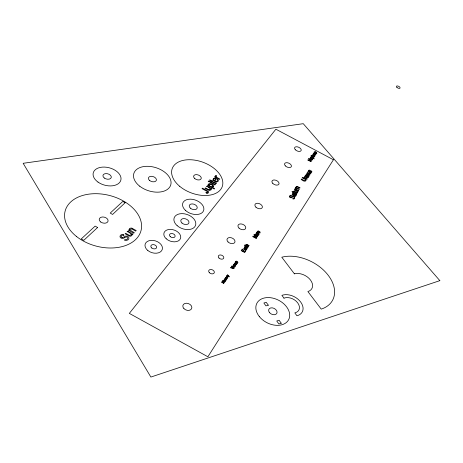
<?xml version="1.0" encoding="UTF-8"?>
<svg xmlns="http://www.w3.org/2000/svg" width="463" height="463" viewBox="0 0 463 463"><rect width="100%" height="100%" fill="white"/><g stroke="black" fill="none" stroke-linecap="round" stroke-linejoin="round"><path stroke-width="0.69" d="M293.768 194.9L293.739 195.01A3.582 2.159 25.1 0 0 293.692 195.259C293.635 196.891 296.864 196.787 295.77 195.01A1.302 0.781 25 0 0 296.274 195.143L296.459 194.773M296.528 193.343L297.107 193.575L296.384 194.055M309.955 170.274L309.012 170.841L309.643 171.269M245.286 249.297C245.06 250.784 247.254 249.065 245.425 248.747M306.361 176.635L306.338 176.704A3.108 1.811 25.3 0 0 306.269 176.924C306.066 178.238 309.006 178.319 308.121 176.843A1.129 0.66 25.2 0 0 308.561 176.976L308.752 176.687M258.632 231.118L257.897 231.483L257.96 232.015M236.657 261.242L236.014 261.595L236.084 262.023M291.383 195.901C290.631 193.638 287.818 197.487 290.799 197.805C292.003 198.239 292.645 196.167 293.814 196.995C295.857 198.621 290.828 198.546 293.386 199.049C296.077 199.183 294.416 195.34 292.361 196.381M314.365 156.853L314.036 156.546M129.53 228.936L129.582 228.849A2.153 1.453 16 0 1 132.042 228.195M233.746 266.757L234.44 265.716M258.829 234.567L258.649 234.828A0.926 0.602 23.9 0 1 258.29 234.724C259.002 236.171 256.08 235.968 256.803 234.602A5.209 3.386 23.6 0 0 256.994 234.046L256.982 234.046M311.333 158.305L310.812 159.069A0.828 0.469 25 0 1 310.349 158.473A0.828 0.469 25 0 1 310.829 158.155A0.914 0.521 25 0 1 311.327 158.311M315.569 152.096L315.06 152.842A0.822 0.457 25.1 0 1 314.597 152.252A0.822 0.457 25.1 0 1 315.071 151.951A0.903 0.509 25.1 0 1 315.563 152.101M311.825 158.271L311.148 159.266A0.914 0.515 25 0 0 312.23 159.394A0.914 0.515 25 0 0 312.05 158.624M315.396 153.033L316.055 152.067M224.451 281.053L225.047 280.184M226.569 275.965A0.66 0.457 22.9 0 1 226.766 275.751L228.508 276.017L227.501 274.767L229.127 276.295A0.868 0.602 23 0 1 229.445 276.897M314.313 156.928L311.877 156.21L310.968 155.209L313.764 156.685M123.818 235.418C124.784 233.566 119.923 234.237 119.969 236.367C119.911 237.976 121.989 238.81 123.332 238.306A9.648 6.54 15.1 0 0 124.599 237.658M214.392 180.518L215.717 178.932M293.143 195.154C291.759 196.052 291.806 192.793 293.478 193.499A3.154 1.904 24.9 0 1 293.866 193.667L295.568 194.472A2.57 1.545 25 0 0 296.459 194.807M305.794 176.808C304.492 177.474 304.81 174.788 306.217 175.471A2.732 1.597 25.1 0 1 306.541 175.633L307.982 176.391A2.228 1.296 25.2 0 0 308.746 176.716M311.981 158.659C315.199 161.882 305.962 157.281 311.721 158.213M316.212 152.443C319.325 155.661 310.303 151.007 315.951 152.009M217.488 179.25C216.447 179.534 218.322 180.628 217.124 181.137C214.861 181.658 214.473 180.553 216.626 178.764C213.657 176.224 210.972 180.68 215.092 181.554M236.981 262.07L237.664 262.243L236.848 262.787L237.953 262.452L237.525 261.647L236.622 261.85M237.027 262.035L236.28 262.371L235.626 261.89M308.572 171.026L309.533 171.709L310.54 171.362M310.465 171.408C313.468 170.795 308.966 173.104 311.321 172.473C313.086 171.484 310.407 169.956 309.695 171.241M124.616 237.675C127.933 234.666 129.032 240.963 124.894 239.493C122.683 240.824 128.708 241.003 128.87 238.619C129.281 236.749 126.793 235.598 125.265 236.217A9.034 6.193 15.9 0 0 124.234 236.743L123.777 236.998A10.122 6.852 15 0 1 122.961 237.45L122.458 237.606M258.261 232.044C260.53 230.088 260.686 234.255 259.286 232.715C260.941 231.083 257.509 233.254 257.416 231.865M207.14 192.77L207.806 192.359L207.488 191.659L202.047 188.672L202.481 188.157L207.106 190.646C211.064 191.867 206.394 195.334 205.89 192.353A2.847 1.783 20.5 0 0 206.92 192.77M296.216 193.551L293.733 192.376L293.918 192.012L293.426 191.78L293.241 192.139L291.974 191.526L292.917 192.776L295.654 193.754A3.704 2.217 25 0 0 296.355 194.061M226.795 275.792L228.797 276.301M129.681 235.435C133.969 235.713 127.956 230.991 127.07 231.714L127.585 231.159L132.979 234.11L132.522 234.614L131.787 234.284M224.005 282.407L221.748 281.828L221.528 282.152L223.895 283.443L222.032 282.135L224.352 282.771L222.819 281.047L224.943 281.915L222.581 280.624L222.39 280.896L223.791 282.21M209.085 189.789C212.766 190.143 207.042 185.721 206.51 186.554L206.903 186.091L211.805 188.73L211.458 189.147L210.792 188.852A2.095 1.308 20.6 0 1 210.879 190.009L209.137 190.449L205.022 188.331L205.416 187.862L208.437 189.489A4.294 2.674 20.7 0 0 209.079 189.795M215.393 183.446C219.601 183.03 211.77 182.37 212.071 181.05L212.453 180.593L211.805 180.246L211.423 180.703L209.739 179.794L209.849 180.518L211.041 181.16L210.752 181.502L211.4 181.849L211.689 181.508L214.491 183.012A5.759 3.542 21 0 0 215.341 183.435L215.347 183.429M247.485 247.103L245.633 245.789L245.459 246.056L244.58 245.598L245.159 246.524L245.621 246.501C245.24 247.335 249.163 247.919 247.786 246.912M297.368 188.169L299.329 189.112L299.15 189.471L295.516 187.723L295.683 187.399L296.193 187.648L296.17 186.467L297.478 186.543L300.018 187.758L299.839 188.117C298.93 187.995 296.21 185.657 296.517 187.55A0.718 0.428 24.9 0 0 296.673 187.735L296.864 187.885A2.471 1.47 25 0 0 297.368 188.169M244.973 248.515L244.626 248.399A0.903 0.602 23.5 0 0 244.377 249.354M313.758 155.788A2.101 1.181 25.1 0 0 314.07 155.944C315.465 156.245 313.561 154.138 312.675 154.399L315.118 155.666C315.216 156.581 313.081 156.355 312.114 155.215L313.758 155.794M245.141 247.381L244.597 247.398L247.126 248.724L247.3 248.452L245.986 247.763A1.904 1.267 23.5 0 1 245.54 247.479M256.872 233.983L256.479 233.861A0.914 0.596 23.9 0 0 256.265 234.799M314.319 154.214L315.633 154.914L313.191 153.647C313.092 152.668 315.28 153.045 316.183 154.098L314.076 153.34L313.764 153.785A1.082 0.608 25 0 0 314.325 154.196M234.915 264.402L236.327 264.848C234.99 263.511 233.832 263.922 233.636 264.616L235.598 265.947L234.614 265.108M245.072 248.567L245.083 248.573A5.157 3.438 23.1 0 1 244.904 249.135C244.123 250.454 247.23 250.599 246.38 249.233A0.92 0.613 23.6 0 0 246.744 249.331L246.912 249.059A1.811 1.204 23.6 0 1 246.287 248.828L245.106 248.226A2.222 1.482 23.4 0 0 244.858 248.104M224.665 279.426C226.916 280.781 226.326 280.601 224.85 279.403M306.477 175.981L306.535 176.015A6.343 3.698 24.8 0 1 306.35 176.629M245.234 246.582L245.564 246.883A0.596 0.394 23.5 0 0 245.494 247.508M216.001 175.529L216.615 176.09A1.134 0.695 20.9 0 0 216.343 177.121M257.162 232.085L257.492 232.391A0.602 0.388 23.9 0 0 257.411 233.005M226.945 276.382C229.011 277.852 227.292 277.013 226.754 276.394A0.66 0.457 22.9 0 1 226.563 276.133M316.281 152.408A0.903 0.504 25.1 0 1 316.46 153.166A0.903 0.504 25.1 0 1 315.384 153.045M308.624 171.015A1.499 0.862 25.2 0 1 309.955 170.21M306.986 174.817A0.7 0.405 25.1 0 1 306.79 174.592L307.218 174.001L309.706 175.245L309.897 174.956L307.461 173.683L306.529 173.694L306.494 174.655L305.887 174.678L308.989 176.328L309.18 176.044L307.501 175.153A1.835 1.065 25.2 0 1 306.981 174.823M306.39 175.952A0.7 0.411 25.1 0 0 305.893 175.772A1.111 0.648 25.1 0 0 305.736 176.831M304.995 177.804A0.735 0.428 25.1 0 1 305.042 177.109C303.745 175.882 304.758 178.226 304.075 177.375L303.907 177.618L307.027 179.285L307.218 178.996L305.597 178.128A2.356 1.372 25.1 0 1 305.048 177.78M296.031 189.24A0.839 0.498 24.9 0 1 296.013 188.406C294.456 187.011 295.799 189.789 294.966 188.794L294.809 189.095L298.45 190.849L298.629 190.49L296.742 189.581A2.685 1.603 25 0 1 296.094 189.205M293.912 194.136A7.321 4.416 24.6 0 1 293.75 194.888M293.727 194.066A0.81 0.492 24.9 0 0 293.148 193.887A1.285 0.776 24.9 0 0 293.079 195.189M290.093 196.787A1.499 0.909 24.9 0 1 291.377 195.814M291.071 197.331A0.729 0.44 24.8 0 1 290.046 196.787M291.649 196.897A5.643 3.415 24.6 0 1 291.204 197.25M291.869 196.729A5.793 3.507 25.2 0 1 292.35 196.37M235.655 261.844A1.019 0.695 23.2 0 1 236.657 261.19M234.608 265.201A0.735 0.504 23.2 0 1 233.96 264.385A0.735 0.504 23.2 0 1 235.001 264.309M234.614 266.051A0.787 0.538 23.2 0 1 233.74 266.769M234.799 265.872A1.204 0.822 23.1 0 1 234.353 267.163A1.204 0.822 23.1 0 1 232.802 266.011A1.204 0.822 23.1 0 1 234.405 265.577M226.482 278.529A0.631 0.44 22.9 0 1 226.257 279.137A0.631 0.44 22.9 0 1 225.412 278.738A0.631 0.44 22.9 0 1 225.799 278.199M226.639 278.35A0.938 0.654 22.9 0 1 226.401 279.351A0.938 0.654 22.9 0 1 225.105 278.685A0.938 0.654 22.9 0 1 225.915 277.979M224.624 279.444A0.666 0.463 22.8 0 1 224.474 279.166M224.486 278.992A0.666 0.463 22.8 0 1 224.677 278.778M225.186 280.462A0.648 0.451 22.8 0 1 224.445 281.064M225.342 280.312A0.99 0.689 22.8 0 1 224.949 281.388A0.99 0.689 22.8 0 1 223.681 280.428A0.99 0.689 22.8 0 1 225.024 280.069M244.273 249.511A1.262 0.839 23.5 0 1 243.851 248.498A1.262 0.839 23.5 0 1 244.846 248.075M245.436 248.753A4.317 2.876 23.2 0 1 245.274 249.291M245.089 247.404A0.967 0.642 23.5 0 1 245.112 246.466M257.451 231.836A1.239 0.799 23.9 0 1 258.638 231.06M257.04 231.969A0.978 0.631 23.9 0 0 257.006 232.889L256.508 232.872L259.048 234.243L259.228 233.977L257.908 233.271A1.927 1.244 23.9 0 1 257.463 232.976M256.155 234.949A1.273 0.828 23.9 0 1 255.744 233.937A1.273 0.828 23.9 0 1 256.751 233.543M256.762 233.578A2.246 1.458 23.8 0 1 257.011 233.705L258.192 234.33A1.835 1.186 24 0 0 258.823 234.591M216.03 175.581A1.534 0.938 20.9 0 0 215.208 176.206A2.523 1.545 20.9 0 0 215.741 176.895L214.959 176.496L214.635 176.878L219.456 179.47L219.832 179.019L217.326 177.67A3.681 2.246 21 0 1 216.441 177.092M214.392 180.518A1.661 1.024 20.9 0 1 213.576 179.297A1.661 1.024 20.9 0 1 214.687 178.637A1.835 1.129 20.8 0 1 215.706 178.944M217.529 179.227A2.622 1.615 20.9 0 1 218.021 181.409A2.622 1.615 20.9 0 1 215.098 181.531M211.863 186.745A2.656 1.649 20.7 0 1 209.195 185.275M212.777 185.704A1.464 0.909 20.7 0 1 211.886 186.821M209.988 184.257A2.703 1.684 20.7 0 1 212.679 185.721M209.079 185.287A1.453 0.903 20.6 0 1 209.959 184.152M121.132 236.738A2.338 1.592 15.4 0 1 123.858 235.279M122.475 237.646A1.152 0.787 15.4 0 1 121.04 236.738M131.793 234.284A2.35 1.597 15.9 0 1 131.747 235.644C129.75 237.704 126.821 234.139 125.12 233.844L125.635 233.283L128.963 235.1A4.809 3.258 16 0 0 129.675 235.447M129.518 228.93A2.251 1.516 16 0 0 129.611 230.186L128.859 229.764L128.401 230.267L133.784 233.219L134.287 232.657L130.306 230.221A1.024 0.695 16 0 1 130.225 230.047C130.288 226.847 135.497 231.459 135.694 231.101L136.197 230.545L132.621 228.595A4.792 3.235 15.9 0 0 132.013 228.3M213.686 186.23C213.593 188.366 209.536 186.01 214.664 188.551L214.282 189.014L207.505 185.368L207.875 184.928L208.541 185.287L208.269 184.5L208.72 183.857L210.121 183.632L212.592 184.679L213.686 186.23M294.242 195.421C295.145 197.122 296.326 194.419 294.387 194.367A6.129 3.698 24.7 0 1 294.277 195.097L294.242 195.38M227.374 277.852L226.164 276.706L227.871 277.638L227.501 277.673L227.541 278.182L226.957 278.356L225.539 277.615L227.368 277.904M310.98 156.882L311.153 157.275L310.685 157.31L314.209 158.884L313 158.242L313.607 157.796L312.878 156.94L311.593 156.482L310.98 156.882M297.275 191.937L296.557 192.324A3.079 1.84 25 0 1 296.06 192.11L293.808 191.04L293.623 191.398L297.003 192.845L297.755 192.348L297.454 191.491L297.993 191.751L298.155 191.427L294.514 189.674L294.329 190.033L296.8 191.254L297.275 191.937M306.738 177.121C307.646 178.521 308.503 176.253 306.946 176.235A5.307 3.091 24.9 0 1 306.801 176.825L306.743 177.109M305.736 180.136C305.233 182.115 302.177 178.909 301.361 179.036L301.147 179.36C305.482 183.77 309.029 179.14 302.397 177.503L302.183 177.821L304.66 179.14A3.959 2.327 25.1 0 1 305.181 179.447L305.736 180.136M236.987 263.794L236.205 264.251L234.625 263.14C236.599 265.23 237.658 262.747 235.054 262.504L237.293 263.395L236.848 263.43L236.987 263.794M257.098 235.036C257.735 236.211 258.701 234.29 257.324 234.226A4.358 2.836 23.6 0 1 257.168 234.758L257.098 235.007M246.513 245.153L248.509 246.553L248.336 246.825L244.863 245.014L245.037 244.748L246.275 245.396L246.258 244.724L246.912 244.464L249.152 245.54L248.984 245.807L246.976 244.823L246.513 245.153M311.315 156.998C313.318 159.538 313.619 156.228 311.321 156.957M310.714 173.683L309.799 174.204L307.108 172.855L307.299 172.572L309.197 173.579A2.662 1.539 25.2 0 0 309.597 173.775C311.599 173.77 308.532 171.657 307.831 171.779L308.022 171.495L311.107 173.139L310.476 173.15L310.714 173.683M245.384 250.622L244.516 251.982L243.306 251.351L244.088 250.13L243.683 249.916L242.901 251.143L241.819 250.576L242.658 249.273L242.253 249.065L241.223 250.668L244.724 252.497L245.784 250.83L245.384 250.622M333.429 159.752L207.881 356.77L129.322 313.387L275.884 129.2L333.429 159.752M234.012 268.326L233.832 268.598L230.441 267.776L230.626 267.51L233.595 268.291L231.442 266.289L231.627 266.017L234.012 268.326M233.994 265.785L233.456 266.59A0.712 0.492 23.1 0 1 233.549 265.675A0.787 0.538 23.1 0 1 233.989 265.791M256.386 238.167L256.189 238.457L252.676 236.564L252.977 236.118L256.404 237.114L253.851 234.845L254.112 234.469L257.619 236.356L257.422 236.645L254.488 235.065L256.982 237.287L256.815 237.536L253.406 236.558L256.386 238.167M311.13 161.546L307.588 159.99L310.974 160.204L308.387 158.826L308.555 158.589L311.923 160.377L308.537 160.169L311.13 161.546M224.677 280.242L224.214 280.914A0.602 0.422 22.8 0 1 223.942 280.312A0.602 0.422 22.8 0 1 224.682 280.237M215.254 184.552L214.873 185.015L210.005 182.393L210.387 181.936L215.254 184.552M209.496 181.455L209.114 181.913L208.182 181.409L208.564 180.952L209.496 181.455M97.571 227.518L83.751 240.349L81.28 238.902L95.152 226.1L97.571 227.518M125.16 202.73L112.567 214.45L110.211 213.073L122.851 201.382L125.16 202.73M439.85 280.647L150.874 377.056L23.15 163.3L303.259 123.685L439.85 280.647M281.22 323.203L278.876 323.961L276.752 321.004L279.096 320.251L281.22 323.203M268.291 305.175L265.947 305.887L263.881 303.01L266.219 302.304L268.291 305.175M294.416 273.836L281.788 257.208A35.998 24.203 27.6 0 1 328.255 275.346A35.998 24.203 27.6 0 1 321.229 309.116L307.889 291.557A12.293 8.259 27.6 0 0 310.447 279.988A12.293 8.259 27.6 0 0 294.416 273.836M283.969 298.155L281.898 295.348A13.931 9.682 27.8 0 1 300.707 302.067A13.931 9.682 27.8 0 1 296.957 315.766L294.833 312.884A10.064 6.997 27.8 0 0 297.75 302.935A10.064 6.997 27.8 0 0 283.969 298.155M269.472 312.542A4.474 3.166 27 0 0 276.752 313.463A4.474 3.166 27 0 0 272.325 307.854A4.474 3.166 27 0 0 269.472 312.542M259.39 316.651A17.895 12.663 27 0 0 288.466 320.037A17.895 12.663 27 0 0 270.456 297.703A17.895 12.663 27 0 0 259.39 316.651M151.766 247.983A2.986 2.049 17.5 0 0 156.587 247.664A2.986 2.049 17.5 0 0 152.871 244.609A2.986 2.049 17.5 0 0 151.766 247.983M396.941 87.391A1.991 0.938 26.7 0 0 400.015 88.103A1.991 0.938 26.7 0 0 397.821 86.014A1.991 0.938 26.7 0 0 396.941 87.391M209.398 272.713A2.952 2.055 21.7 0 0 214.213 272.857A2.952 2.055 21.7 0 0 210.914 269.489A2.952 2.055 21.7 0 0 209.398 272.713M218.987 258.03A2.882 1.962 22.1 0 0 223.675 258.215A2.882 1.962 22.1 0 0 220.429 254.951A2.882 1.962 22.1 0 0 218.987 258.03M255.952 207.192A3.959 2.477 23.4 0 0 262.266 207.609A3.959 2.477 23.4 0 0 257.688 203.269A3.959 2.477 23.4 0 0 255.952 207.192M183.904 308.59A4.676 3.432 20.5 0 0 191.624 308.671A4.676 3.432 20.5 0 0 186.473 303.224A4.676 3.432 20.5 0 0 183.904 308.59M285.422 165.922A3.669 2.13 24.1 0 0 291.285 166.738A3.669 2.13 24.1 0 0 287.274 162.716A3.669 2.13 24.1 0 0 285.422 165.922M272.794 183.417A3.791 2.274 23.9 0 0 278.888 184.216A3.791 2.274 23.9 0 0 274.785 180.003A3.791 2.274 23.9 0 0 272.794 183.417M295.429 149.821A3.559 2.002 24.3 0 0 301.089 150.66A3.559 2.002 24.3 0 0 297.171 146.806A3.559 2.002 24.3 0 0 295.429 149.821M239.018 228.114A4.115 2.668 22.9 0 0 245.627 228.473A4.115 2.668 22.9 0 0 240.928 223.907A4.115 2.668 22.9 0 0 239.018 228.114M228.045 241.952A4.213 2.795 22.5 0 0 234.851 242.271A4.213 2.795 22.5 0 0 230.07 237.554A4.213 2.795 22.5 0 0 228.045 241.952M98.011 182.092A14.284 8.994 14.9 0 0 120.814 180.292A14.284 8.994 14.9 0 0 102.317 167.126A14.284 8.994 14.9 0 0 98.011 182.092M139.733 186.207A19.324 12.119 17.5 0 0 170.668 185.177A19.324 12.119 17.5 0 0 146.435 166.31A19.324 12.119 17.5 0 0 139.733 186.207M76.69 236.639A39.187 26.188 14.3 0 0 140.578 232.067A39.187 26.188 14.3 0 0 91.963 193.818A39.187 26.188 14.3 0 0 76.69 236.639M147.83 250.512A8.959 6.152 17.5 0 0 162.253 249.493A8.959 6.152 17.5 0 0 151.065 240.361A8.959 6.152 17.5 0 0 147.83 250.512M170.274 236.628A2.905 1.956 18.7 0 0 175.02 236.605A2.905 1.956 18.7 0 0 171.611 233.502A2.905 1.956 18.7 0 0 170.274 236.628M166.229 238.786A8.722 5.88 18.7 0 0 180.443 238.671A8.722 5.88 18.7 0 0 170.158 229.382A8.722 5.88 18.7 0 0 166.229 238.786M177.126 225.631A11.338 7.472 19.4 0 0 195.467 225.591A11.338 7.472 19.4 0 0 181.971 213.622A11.338 7.472 19.4 0 0 177.126 225.631M185.732 210.624A11.071 7.13 19.8 0 0 203.564 210.752A11.071 7.13 19.8 0 0 190.322 199.159A11.071 7.13 19.8 0 0 185.732 210.624M179.632 186.259A26.599 16.419 19.9 0 0 222.153 186.878A26.599 16.419 19.9 0 0 189.876 159.729A26.599 16.419 19.9 0 0 179.632 186.259M100.76 222.014A4.52 3.015 14.3 0 0 108.029 221.268A4.52 3.015 14.3 0 0 102.213 216.991A4.52 3.015 14.3 0 0 100.76 222.014M149.676 180.529A4.138 2.599 17.5 0 0 156.332 180.373A4.138 2.599 17.5 0 0 151.204 176.299A4.138 2.599 17.5 0 0 149.676 180.529M104.383 178.076A4.283 2.697 15 0 0 111.242 177.578A4.283 2.697 15 0 0 105.732 173.602A4.283 2.697 15 0 0 104.383 178.076M194.749 178.539A3.988 2.46 19.9 0 0 201.162 178.73A3.988 2.46 19.9 0 0 196.416 174.615A3.988 2.46 19.9 0 0 194.749 178.539M181.976 223.044A4.254 2.801 19.4 0 0 188.863 223.068A4.254 2.801 19.4 0 0 183.834 218.565A4.254 2.801 19.4 0 0 181.976 223.044M190.42 208.194A4.15 2.674 19.8 0 0 197.116 208.275A4.15 2.674 19.8 0 0 192.186 203.911A4.15 2.674 19.8 0 0 190.42 208.194"/></g></svg>
